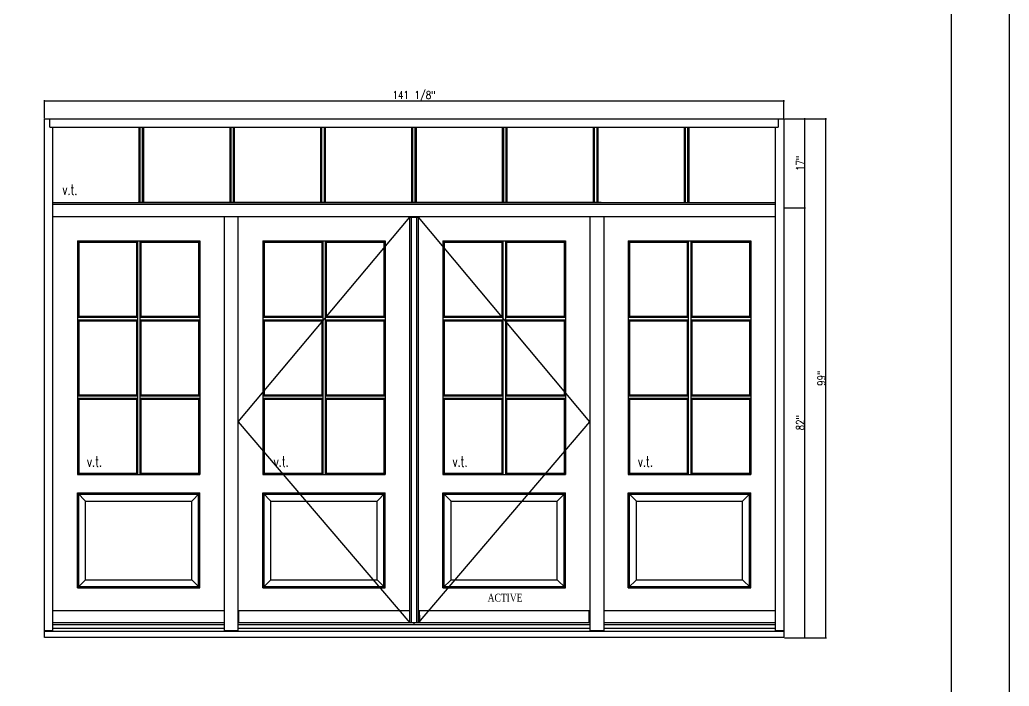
# Model space of a CAD drawing. Header units: inches. Extents: x 1985 to 11287, y 379 to 4336.
# Drawn here: x 9765.8 to 9954.6, y 3533.7 to 3660.9 of the extents above; entities that cross this region are included whole.
import ezdxf

# ---------------------------------------------------------------- set-up
doc = ezdxf.new("R2010")
doc.units = ezdxf.units.IN
doc.header["$MEASUREMENT"] = 0
doc.layers.get('0').update_dxf_attribs({"linetype": 'CONTINUOUS'})
doc.layers.get('Defpoints').update_dxf_attribs({"linetype": 'CONTINUOUS'})
for name, color, linetype in [('COTE1-1 99', 7, 'CONTINUOUS'), ('elevation 99', 7, 'CONTINUOUS'), ('opening side 99', 1, 'CONTINUOUS'), ('separation 99', 3, 'CONTINUOUS')]:
    doc.layers.add(name, color=color, linetype=linetype)
doc.styles.get("Standard").update_dxf_attribs({"font": 'txt.shx', "width": 0.8})
doc.styles.add('Times', font='times.ttf', dxfattribs={"width": 0.8})
doc.dimstyles.new('Elevation', dxfattribs={"dimscale": 2, "dimtxt": 0.75, "dimasz": 0.0625, "dimexe": 0.0625, "dimexo": 0.0625, "dimgap": 0.0625, "dimtad": 1, "dimdec": 5, "dimzin": 0, "dimdsep": 46, "dimlunit": 5, "dimtxsty": 'Standard', "dimblk1": 'OBLIQUE', "dimblk2": 'OBLIQUE', "dimsah": 1, "dimcen": 2, "dimdle": 0.0625, "dimclrd": 1, "dimclre": 1, "dimadec": 1, "dimazin": 0, "dimtfac": 0.375, "dimtdec": 5, "dimtmove": 0, "dimatfit": 3, "dimldrblk": 'OBLIQUE', "dimfxl": 1, "dimfrac": 2, "dimtolj": 1, "dimtzin": 0, "dimarcsym": 0})

# ---------------------------------------------------------------- blocks, each defined once
blk = doc.blocks.new('_OBLIQUE')
at = {"color": 0, "linetype": 'ByBlock'}
blk.add_line((-0.5, -0.5), (0.5, 0.5), dxfattribs=at)
blk = doc.blocks.new('*D120')
at = {"layer": 'COTE1-1 99', "color": 1, "lineweight": -2, "transparency": 16777216}
for p, q in [((9770.37, 3645.37), (9911.75, 3645.37)), ((9770.5, 3642.09), (9770.5, 3645.5)), ((9911.62, 3642.09), (9911.62, 3645.5))]:
    blk.add_line(p, q, dxfattribs=at)
at = {"layer": 'Defpoints', "color": 0, "transparency": 16777216}
for p in [(9911.62, 3645.37), (9770.5, 3641.96), (9911.62, 3641.96)]:
    blk.add_point(p, dxfattribs=at)
at = {"layer": 'COTE1-1 99', "color": 1, "lineweight": -2, "transparency": 16777216, "xscale": 0.125, "yscale": 0.125, "zscale": 0.125, "rotation": 180}
blk.add_blockref('_OBLIQUE', (9770.5, 3645.37), dxfattribs=at)
at = {"layer": 'COTE1-1 99', "color": 1, "lineweight": -2, "transparency": 16777216, "xscale": 0.125, "yscale": 0.125, "zscale": 0.125}
blk.add_blockref('_OBLIQUE', (9911.62, 3645.37), dxfattribs=at)
at = {"layer": 'COTE1-1 99', "color": 0, "transparency": 16777216, "insert": (9841.06, 3646.25), "char_height": 1.5, "attachment_point": 5}
blk.add_mtext('\\A1;141 1/8"', dxfattribs=at)
blk = doc.blocks.new('*D121')
at = {"layer": 'COTE1-1 99', "color": 1, "lineweight": -2, "transparency": 16777216}
for p, q in [((9911.75, 3641.96), (9915.75, 3641.96)), ((9915.62, 3624.84), (9915.62, 3642.09)), ((9911.75, 3624.96), (9915.75, 3624.96))]:
    blk.add_line(p, q, dxfattribs=at)
at = {"layer": 'Defpoints', "color": 0, "transparency": 16777216}
for p in [(9911.62, 3641.96), (9915.62, 3641.96), (9911.62, 3624.96)]:
    blk.add_point(p, dxfattribs=at)
at = {"layer": 'COTE1-1 99', "color": 1, "lineweight": -2, "transparency": 16777216, "xscale": 0.125, "yscale": 0.125, "zscale": 0.125}
for p, rotation in [((9915.62, 3641.96), 90), ((9915.62, 3624.96), 270)]:
    blk.add_blockref('_OBLIQUE', p, dxfattribs=dict(at, rotation=rotation))
at = {"layer": 'COTE1-1 99', "color": 0, "transparency": 16777216, "insert": (9914.75, 3633.46), "char_height": 1.5, "attachment_point": 5, "rotation": 90}
blk.add_mtext('\\A1;17"', dxfattribs=at)
blk = doc.blocks.new('*D122')
at = {"layer": 'COTE1-1 99', "color": 1, "lineweight": -2, "transparency": 16777216}
for p, q in [((9911.75, 3624.96), (9915.75, 3624.96)), ((9915.62, 3542.84), (9915.62, 3625.09)), ((9911.75, 3542.96), (9915.75, 3542.96))]:
    blk.add_line(p, q, dxfattribs=at)
at = {"layer": 'Defpoints', "color": 0, "transparency": 16777216}
for p in [(9911.62, 3624.96), (9915.62, 3624.96), (9911.62, 3542.96)]:
    blk.add_point(p, dxfattribs=at)
at = {"layer": 'COTE1-1 99', "color": 1, "lineweight": -2, "transparency": 16777216, "xscale": 0.125, "yscale": 0.125, "zscale": 0.125}
for p, rotation in [((9915.62, 3624.96), 90), ((9915.62, 3542.96), 270)]:
    blk.add_blockref('_OBLIQUE', p, dxfattribs=dict(at, rotation=rotation))
at = {"layer": 'COTE1-1 99', "color": 0, "transparency": 16777216, "insert": (9914.75, 3583.96), "char_height": 1.5, "attachment_point": 5, "rotation": 90}
blk.add_mtext('\\A1;82"', dxfattribs=at)
blk = doc.blocks.new('*D119')
at = {"layer": 'COTE1-1 99', "color": 1, "lineweight": -2, "transparency": 16777216}
for p, q in [((9911.75, 3641.96), (9919.77, 3641.96)), ((9919.64, 3542.84), (9919.64, 3642.09)), ((9911.75, 3542.96), (9919.77, 3542.96))]:
    blk.add_line(p, q, dxfattribs=at)
at = {"layer": 'Defpoints', "color": 0, "transparency": 16777216}
for p in [(9911.62, 3641.96), (9919.64, 3641.96), (9911.62, 3542.96)]:
    blk.add_point(p, dxfattribs=at)
at = {"layer": 'COTE1-1 99', "color": 1, "lineweight": -2, "transparency": 16777216, "xscale": 0.125, "yscale": 0.125, "zscale": 0.125}
for p, rotation in [((9919.64, 3641.96), 90), ((9919.64, 3542.96), 270)]:
    blk.add_blockref('_OBLIQUE', p, dxfattribs=dict(at, rotation=rotation))
at = {"layer": 'COTE1-1 99', "color": 0, "transparency": 16777216, "insert": (9918.77, 3592.46), "char_height": 1.5, "attachment_point": 5, "rotation": 90}
blk.add_mtext('\\A1;99"', dxfattribs=at)

msp = doc.modelspace()

# ---------------------------------------------------------------- linework, layer by layer
at = {"layer": 'elevation 99'}
for p, q in [((9770.495703, 3542.963374), (9770.495703, 3641.963374)), ((9770.495703, 3641.963374), (9911.620703, 3641.963374)), ((9771.558203, 3640.338374), (9771.558203, 3641.963374)), ((9910.558203, 3641.963374), (9910.558203, 3640.338374)), ((9911.620703, 3641.963374), (9911.620703, 3542.963374)), ((9771.558203, 3640.338374), (9910.558203, 3640.338374)), ((9772.120703, 3625.588374), (9772.120703, 3640.338374)), ((9788.589453, 3625.963374), (9788.589453, 3640.338374)), ((9788.589453, 3640.338374), (9789.464453, 3640.338374)), ((9788.793653, 3625.963374), (9788.793653, 3640.338374)), ((9789.260253, 3625.963374), (9789.260253, 3640.338374)), ((9789.464453, 3625.963374), (9789.464453, 3640.338374)), ((9805.933203, 3625.963374), (9805.933203, 3640.338374)), ((9805.933203, 3640.338374), (9806.808203, 3640.338374)), ((9806.137403, 3625.963374), (9806.137403, 3640.338374)), ((9806.604003, 3625.963374), (9806.604003, 3640.338374)), ((9806.808203, 3625.963374), (9806.808203, 3640.338374)), ((9823.276953, 3625.963374), (9823.276953, 3640.338374)), ((9823.276953, 3640.338374), (9824.151953, 3640.338374)), ((9823.481153, 3625.963374), (9823.481153, 3640.338374)), ((9823.947753, 3625.963374), (9823.947753, 3640.338374)), ((9824.151953, 3625.963374), (9824.151953, 3640.338374)), ((9840.620703, 3625.963374), (9840.620703, 3640.338374)), ((9840.620703, 3640.338374), (9841.495703, 3640.338374)), ((9840.824903, 3625.963374), (9840.824903, 3640.338374)), ((9841.291503, 3625.963374), (9841.291503, 3640.338374)), ((9841.495703, 3625.963374), (9841.495703, 3640.338374)), ((9857.964453, 3625.963374), (9857.964453, 3640.338374)), ((9857.964453, 3640.338374), (9858.839453, 3640.338374)), ((9858.168653, 3625.963374), (9858.168653, 3640.338374)), ((9858.635253, 3625.963374), (9858.635253, 3640.338374)), ((9858.839453, 3625.963374), (9858.839453, 3640.338374)), ((9875.058203, 3640.338374), (9876.183203, 3640.338374)), ((9875.308203, 3625.963374), (9875.308203, 3640.338374)), ((9875.512403, 3625.963374), (9875.512403, 3640.338374)), ((9875.979003, 3625.963374), (9875.979003, 3640.338374)), ((9876.183203, 3625.963374), (9876.183203, 3640.338374)), ((9892.651953, 3625.963374), (9892.651953, 3640.338374)), ((9892.651953, 3640.338374), (9893.526953, 3640.338374)), ((9892.856153, 3625.963374), (9892.856153, 3640.338374)), ((9893.322753, 3625.963374), (9893.322753, 3640.338374)), ((9893.526953, 3625.963374), (9893.526953, 3640.338374)), ((9909.995703, 3640.338374), (9909.995703, 3625.588374)), ((9770.495703, 3542.963374), (9770.495703, 3625.963374)), ((9772.120703, 3625.963374), (9909.995703, 3625.963374)), ((9772.120703, 3625.588374), (9772.120703, 3625.963374)), ((9909.995703, 3625.588374), (9772.120703, 3625.588374)), ((9772.120703, 3623.338374), (9772.120703, 3625.588374)), ((9856.245703, 3625.963374), (9788.370703, 3625.963374)), ((9805.370703, 3625.963374), (9876.745703, 3625.963374)), ((9805.370703, 3625.963374), (9876.745703, 3625.963374)), ((9805.370703, 3625.963374), (9876.745703, 3625.963374)), ((9842.058203, 3625.963374), (9805.370703, 3625.963374)), ((9876.745703, 3625.963374), (9805.370703, 3625.963374)), ((9876.745703, 3625.963374), (9805.370703, 3625.963374)), ((9876.745703, 3625.963374), (9805.370703, 3625.963374)), ((9825.620703, 3625.963374), (9893.745703, 3625.963374)), ((9840.058203, 3625.963374), (9876.745703, 3625.963374)), ((9909.995703, 3625.963374), (9909.995703, 3625.588374)), ((9909.995703, 3625.588374), (9909.995703, 3623.338374)), ((9911.620703, 3624.963374), (9911.620703, 3542.963374)), ((9772.120703, 3544.2915), (9772.120703, 3623.338374)), ((9772.120703, 3623.338374), (9804.870703, 3623.338374)), ((9772.120703, 3544.2915), (9772.120703, 3623.338374)), ((9772.120703, 3623.338374), (9804.870703, 3623.338374)), ((9772.120703, 3623.338374), (9804.870703, 3623.338374)), ((9804.870703, 3544.2915), (9804.870703, 3623.338374)), ((9804.870703, 3623.338374), (9807.495703, 3623.338374)), ((9807.495703, 3623.338374), (9841.933203, 3623.338374)), ((9807.495703, 3544.2915), (9807.495703, 3623.338374)), ((9807.495703, 3623.338374), (9841.933203, 3623.338374)), ((9807.495703, 3623.338374), (9841.933203, 3623.338374)), ((9839.558203, 3623.338374), (9874.620703, 3623.338374)), ((9839.558203, 3623.338374), (9874.620703, 3623.338374)), ((9839.558203, 3623.338374), (9874.620703, 3623.338374)), ((9840.245704, 3545.775869), (9840.245704, 3623.213374)), ((9840.245704, 3623.213374), (9841.870702, 3623.213374)), ((9840.245704, 3623.213374), (9841.870702, 3623.213374)), ((9840.558204, 3545.775869), (9840.558204, 3623.213374)), ((9840.808203, 3623.213374), (9840.808203, 3623.338374)), ((9840.808203, 3623.213374), (9840.808203, 3623.338374)), ((9841.308203, 3623.213374), (9841.308203, 3623.338374)), ((9841.308203, 3623.213374), (9841.308203, 3623.338374)), ((9841.401903, 3623.213374), (9841.401903, 3623.338374)), ((9841.401903, 3623.213374), (9841.401903, 3623.338374)), ((9841.518063, 3623.213374), (9841.518063, 3623.338374)), ((9841.518063, 3623.213374), (9841.518063, 3623.338374)), ((9841.558202, 3545.775869), (9841.558202, 3623.213374)), ((9841.870702, 3545.775869), (9841.870702, 3623.213374)), ((9874.620703, 3623.338374), (9874.620703, 3544.2915)), ((9874.620703, 3623.338374), (9877.245703, 3623.338374)), ((9877.245703, 3623.338374), (9909.995703, 3623.338374)), ((9877.245703, 3623.338374), (9909.995703, 3623.338374)), ((9877.245703, 3623.338374), (9877.245703, 3544.2915)), ((9877.245703, 3623.338374), (9909.995703, 3623.338374)), ((9909.995703, 3623.338374), (9909.995703, 3544.2915)), ((9909.995703, 3623.338374), (9909.995703, 3544.2915)), ((9776.817116, 3618.668697), (9776.817116, 3574.101703)), ((9776.817116, 3618.668697), (9800.174289, 3618.668697)), ((9777.058188, 3618.400826), (9776.817116, 3618.668697)), ((9777.058188, 3618.400826), (9777.058188, 3604.297326)), ((9777.058188, 3618.400826), (9788.058203, 3618.400826)), ((9788.058203, 3618.400826), (9788.262403, 3618.668697)), ((9788.058203, 3618.400826), (9788.058203, 3604.297326)), ((9788.262403, 3618.668697), (9788.262403, 3574.101703)), ((9788.729003, 3618.668697), (9788.729003, 3574.101703)), ((9788.729003, 3618.668697), (9788.933203, 3618.400826)), ((9788.933203, 3618.400826), (9788.933203, 3604.297326)), ((9788.933203, 3618.400826), (9799.933218, 3618.400826)), ((9799.933218, 3618.400826), (9800.174289, 3618.668697)), ((9799.933218, 3618.400826), (9799.933218, 3604.297326)), ((9800.174289, 3618.668697), (9800.174289, 3574.101703)), ((9812.192116, 3618.668697), (9812.192116, 3574.101703)), ((9812.192116, 3618.668697), (9835.549289, 3618.668697)), ((9812.433188, 3618.400826), (9812.192116, 3618.668697)), ((9812.433188, 3618.400826), (9812.433188, 3604.297326)), ((9812.433188, 3618.400826), (9823.433203, 3618.400826)), ((9823.433203, 3618.400826), (9823.637403, 3618.668697)), ((9823.433203, 3618.400826), (9823.433203, 3604.297326)), ((9823.637403, 3618.668697), (9823.637403, 3574.101703)), ((9824.104003, 3618.668697), (9824.104003, 3574.101703)), ((9824.104003, 3618.668697), (9824.308203, 3618.400826)), ((9824.308203, 3618.400826), (9824.308203, 3604.297326)), ((9824.308203, 3618.400826), (9835.308218, 3618.400826)), ((9835.308218, 3618.400826), (9835.549289, 3618.668697)), ((9835.308218, 3618.400826), (9835.308218, 3604.297326)), ((9835.549289, 3618.668697), (9835.549289, 3574.101703)), ((9846.808188, 3618.400826), (9846.567116, 3618.668697)), ((9846.567116, 3618.668697), (9869.924289, 3618.668697)), ((9846.567116, 3618.668697), (9846.567116, 3574.101703)), ((9846.808188, 3618.400826), (9857.808203, 3618.400826)), ((9846.808188, 3618.400826), (9846.808188, 3604.297326)), ((9857.808203, 3618.400826), (9858.012403, 3618.668697)), ((9857.808203, 3618.400826), (9857.808203, 3604.297326)), ((9858.012403, 3618.668697), (9858.012403, 3574.101703)), ((9858.479003, 3618.668697), (9858.683203, 3618.400826)), ((9858.479003, 3618.668697), (9858.479003, 3574.101703)), ((9858.683203, 3618.400826), (9869.683218, 3618.400826)), ((9858.683203, 3618.400826), (9858.683203, 3604.297326)), ((9869.683218, 3618.400826), (9869.924289, 3618.668697)), ((9869.683218, 3618.400826), (9869.683218, 3604.297326)), ((9869.924289, 3618.668697), (9869.924289, 3574.101703)), ((9881.942116, 3618.668697), (9881.942116, 3574.101703)), ((9881.942116, 3618.668697), (9905.299289, 3618.668697)), ((9882.183188, 3618.400826), (9881.942116, 3618.668697)), ((9882.183188, 3618.400826), (9882.183188, 3604.297326)), ((9882.183188, 3618.400826), (9893.183203, 3618.400826)), ((9893.183203, 3618.400826), (9893.387403, 3618.668697)), ((9893.183203, 3618.400826), (9893.183203, 3604.297326)), ((9893.387403, 3618.668697), (9893.387403, 3574.101703)), ((9893.854003, 3618.668697), (9893.854003, 3574.101703)), ((9893.854003, 3618.668697), (9894.058203, 3618.400826)), ((9894.058203, 3618.400826), (9894.058203, 3604.297326)), ((9894.058203, 3618.400826), (9905.058218, 3618.400826)), ((9905.058218, 3618.400826), (9905.299289, 3618.668697)), ((9905.058218, 3618.400826), (9905.058218, 3604.297326)), ((9905.299289, 3618.668697), (9905.299289, 3574.101703)), ((9777.058188, 3604.297326), (9776.817116, 3604.093126)), ((9776.817116, 3604.093126), (9788.262403, 3604.093126)), ((9776.817116, 3603.626526), (9788.262403, 3603.626526)), ((9777.058188, 3603.422326), (9776.817116, 3603.626526)), ((9777.058188, 3604.297326), (9788.058203, 3604.297326)), ((9777.058188, 3603.422326), (9788.058203, 3603.422326)), ((9777.058188, 3603.422326), (9777.058188, 3589.318826)), ((9788.058203, 3604.297326), (9788.262403, 3604.093126)), ((9788.058203, 3603.422326), (9788.262403, 3603.626526)), ((9788.058203, 3603.422326), (9788.058203, 3589.318826)), ((9788.933203, 3604.297326), (9788.729003, 3604.093126)), ((9788.729003, 3604.093126), (9800.174289, 3604.093126)), ((9788.933203, 3603.422326), (9788.729003, 3603.626526)), ((9788.729003, 3603.626526), (9800.174289, 3603.626526)), ((9788.933203, 3604.297326), (9799.933218, 3604.297326)), ((9788.933203, 3603.422326), (9799.933218, 3603.422326)), ((9788.933203, 3603.422326), (9788.933203, 3589.318826)), ((9799.933218, 3604.297326), (9800.174289, 3604.093126)), ((9799.933218, 3603.422326), (9800.174289, 3603.626526)), ((9799.933218, 3603.422326), (9799.933218, 3589.318826)), ((9812.433188, 3604.297326), (9812.192116, 3604.093126)), ((9812.192116, 3604.093126), (9823.637403, 3604.093126)), ((9812.192116, 3603.626526), (9823.637403, 3603.626526)), ((9812.433188, 3603.422326), (9812.192116, 3603.626526)), ((9812.433188, 3604.297326), (9823.433203, 3604.297326)), ((9812.433188, 3603.422326), (9823.433203, 3603.422326)), ((9812.433188, 3603.422326), (9812.433188, 3589.318826)), ((9823.433203, 3604.297326), (9823.637403, 3604.093126)), ((9823.433203, 3603.422326), (9823.637403, 3603.626526)), ((9823.433203, 3603.422326), (9823.433203, 3589.318826)), ((9824.308203, 3604.297326), (9824.104003, 3604.093126)), ((9824.104003, 3604.093126), (9835.549289, 3604.093126)), ((9824.308203, 3603.422326), (9824.104003, 3603.626526)), ((9824.104003, 3603.626526), (9835.549289, 3603.626526)), ((9824.308203, 3604.297326), (9835.308218, 3604.297326)), ((9824.308203, 3603.422326), (9835.308218, 3603.422326)), ((9824.308203, 3603.422326), (9824.308203, 3589.318826)), ((9835.308218, 3604.297326), (9835.549289, 3604.093126)), ((9835.308218, 3603.422326), (9835.549289, 3603.626526)), ((9835.308218, 3603.422326), (9835.308218, 3589.318826)), ((9846.808188, 3604.297326), (9846.567116, 3604.093126)), ((9846.567116, 3604.093126), (9858.012403, 3604.093126)), ((9846.808188, 3603.422326), (9846.567116, 3603.626526)), ((9846.567116, 3603.626526), (9858.012403, 3603.626526)), ((9846.808188, 3604.297326), (9857.808203, 3604.297326)), ((9846.808188, 3603.422326), (9846.808188, 3589.318826)), ((9846.808188, 3603.422326), (9857.808203, 3603.422326)), ((9857.808203, 3604.297326), (9858.012403, 3604.093126)), ((9857.808203, 3603.422326), (9858.012403, 3603.626526)), ((9857.808203, 3603.422326), (9857.808203, 3589.318826)), ((9858.683203, 3604.297326), (9858.479003, 3604.093126)), ((9858.479003, 3604.093126), (9869.924289, 3604.093126)), ((9858.479003, 3603.626526), (9869.924289, 3603.626526)), ((9858.683203, 3603.422326), (9858.479003, 3603.626526)), ((9858.683203, 3604.297326), (9869.683218, 3604.297326)), ((9858.683203, 3603.422326), (9858.683203, 3589.318826)), ((9858.683203, 3603.422326), (9869.683218, 3603.422326)), ((9869.683218, 3604.297326), (9869.924289, 3604.093126)), ((9869.683218, 3603.422326), (9869.924289, 3603.626526)), ((9869.683218, 3603.422326), (9869.683218, 3589.318826)), ((9882.183188, 3604.297326), (9881.942116, 3604.093126)), ((9881.942116, 3604.093126), (9893.387403, 3604.093126)), ((9881.942116, 3603.626526), (9893.387403, 3603.626526)), ((9882.183188, 3603.422326), (9881.942116, 3603.626526)), ((9882.183188, 3604.297326), (9893.183203, 3604.297326)), ((9882.183188, 3603.422326), (9893.183203, 3603.422326)), ((9882.183188, 3603.422326), (9882.183188, 3589.318826)), ((9893.183203, 3604.297326), (9893.387403, 3604.093126)), ((9893.183203, 3603.422326), (9893.387403, 3603.626526)), ((9893.183203, 3603.422326), (9893.183203, 3589.318826)), ((9894.058203, 3604.297326), (9893.854003, 3604.093126)), ((9893.854003, 3604.093126), (9905.299289, 3604.093126)), ((9894.058203, 3603.422326), (9893.854003, 3603.626526)), ((9893.854003, 3603.626526), (9905.299289, 3603.626526)), ((9894.058203, 3604.297326), (9905.058218, 3604.297326)), ((9894.058203, 3603.422326), (9905.058218, 3603.422326)), ((9894.058203, 3603.422326), (9894.058203, 3589.318826)), ((9905.058218, 3604.297326), (9905.299289, 3604.093126)), ((9905.058218, 3603.422326), (9905.299289, 3603.626526)), ((9905.058218, 3603.422326), (9905.058218, 3589.318826)), ((9777.058188, 3589.318826), (9776.817116, 3589.114626)), ((9776.817116, 3589.114626), (9788.262403, 3589.114626)), ((9776.817116, 3588.652474), (9788.262403, 3588.652474)), ((9777.058188, 3589.318826), (9788.058203, 3589.318826)), ((9777.058188, 3588.448274), (9788.058203, 3588.448274)), ((9777.058188, 3588.448274), (9777.058188, 3574.342774)), ((9788.058203, 3588.448274), (9788.058203, 3574.342774)), ((9788.729003, 3589.114626), (9800.174289, 3589.114626)), ((9788.729003, 3588.652474), (9800.174289, 3588.652474)), ((9788.933203, 3589.318826), (9799.933218, 3589.318826)), ((9788.933203, 3588.448274), (9788.933203, 3574.342774)), ((9788.933203, 3588.448274), (9799.933218, 3588.448274)), ((9799.933218, 3589.318826), (9800.174289, 3589.114626)), ((9799.933218, 3588.448274), (9800.174289, 3588.652474)), ((9799.933218, 3588.448274), (9799.933218, 3574.342774)), ((9812.433188, 3589.318826), (9812.192116, 3589.114626)), ((9812.192116, 3589.114626), (9823.637403, 3589.114626)), ((9812.192116, 3588.652474), (9823.637403, 3588.652474)), ((9812.433188, 3589.318826), (9823.433203, 3589.318826)), ((9812.433188, 3588.448274), (9823.433203, 3588.448274)), ((9812.433188, 3588.448274), (9812.433188, 3574.342774)), ((9823.433203, 3588.448274), (9823.433203, 3574.342774)), ((9824.104003, 3589.114626), (9835.549289, 3589.114626)), ((9824.104003, 3588.652474), (9835.549289, 3588.652474)), ((9824.308203, 3589.318826), (9835.308218, 3589.318826)), ((9824.308203, 3588.448274), (9824.308203, 3574.342774)), ((9824.308203, 3588.448274), (9835.308218, 3588.448274)), ((9835.308218, 3589.318826), (9835.549289, 3589.114626)), ((9835.308218, 3588.448274), (9835.549289, 3588.652474)), ((9835.308218, 3588.448274), (9835.308218, 3574.342774)), ((9846.808188, 3589.318826), (9846.567116, 3589.114626)), ((9846.567116, 3589.114626), (9858.012403, 3589.114626)), ((9846.567116, 3588.652474), (9858.012403, 3588.652474)), ((9846.808188, 3589.318826), (9857.808203, 3589.318826)), ((9846.808188, 3588.448274), (9846.808188, 3574.342774)), ((9846.808188, 3588.448274), (9857.808203, 3588.448274)), ((9857.808203, 3588.448274), (9857.808203, 3574.342774)), ((9858.479003, 3589.114626), (9869.924289, 3589.114626)), ((9858.479003, 3588.652474), (9869.924289, 3588.652474)), ((9858.683203, 3589.318826), (9869.683218, 3589.318826)), ((9858.683203, 3588.448274), (9869.683218, 3588.448274)), ((9858.683203, 3588.448274), (9858.683203, 3574.342774)), ((9869.683218, 3589.318826), (9869.924289, 3589.114626)), ((9869.683218, 3588.448274), (9869.924289, 3588.652474)), ((9869.683218, 3588.448274), (9869.683218, 3574.342774)), ((9882.183188, 3589.318826), (9881.942116, 3589.114626)), ((9881.942116, 3589.114626), (9893.387403, 3589.114626)), ((9881.942116, 3588.652474), (9893.387403, 3588.652474)), ((9882.183188, 3589.318826), (9893.183203, 3589.318826)), ((9882.183188, 3588.448274), (9893.183203, 3588.448274)), ((9882.183188, 3588.448274), (9882.183188, 3574.342774)), ((9893.183203, 3588.448274), (9893.183203, 3574.342774)), ((9893.854003, 3589.114626), (9905.299289, 3589.114626)), ((9893.854003, 3588.652474), (9905.299289, 3588.652474)), ((9894.058203, 3589.318826), (9905.058218, 3589.318826)), ((9894.058203, 3588.448274), (9894.058203, 3574.342774)), ((9894.058203, 3588.448274), (9905.058218, 3588.448274)), ((9905.058218, 3589.318826), (9905.299289, 3589.114626)), ((9905.058218, 3588.448274), (9905.299289, 3588.652474)), ((9905.058218, 3588.448274), (9905.058218, 3574.342774)), ((9776.817116, 3574.101703), (9777.058188, 3574.342774)), ((9776.817116, 3574.101703), (9800.174289, 3574.101703)), ((9777.058188, 3574.342774), (9788.058203, 3574.342774)), ((9788.058203, 3574.342774), (9788.262403, 3574.101703)), ((9788.933203, 3574.342774), (9788.729003, 3574.101703)), ((9788.933203, 3574.342774), (9799.933218, 3574.342774)), ((9800.174289, 3574.101703), (9799.933218, 3574.342774)), ((9812.192116, 3574.101703), (9812.433188, 3574.342774)), ((9812.192116, 3574.101703), (9835.549289, 3574.101703)), ((9812.433188, 3574.342774), (9823.433203, 3574.342774)), ((9823.433203, 3574.342774), (9823.637403, 3574.101703)), ((9824.308203, 3574.342774), (9824.104003, 3574.101703)), ((9824.308203, 3574.342774), (9835.308218, 3574.342774)), ((9835.549289, 3574.101703), (9835.308218, 3574.342774)), ((9846.567116, 3574.101703), (9846.808188, 3574.342774)), ((9846.567116, 3574.101703), (9869.924289, 3574.101703)), ((9846.808188, 3574.342774), (9857.808203, 3574.342774)), ((9857.808203, 3574.342774), (9858.012403, 3574.101703)), ((9858.683203, 3574.342774), (9858.479003, 3574.101703)), ((9858.683203, 3574.342774), (9869.683218, 3574.342774)), ((9869.924289, 3574.101703), (9869.683218, 3574.342774)), ((9881.942116, 3574.101703), (9882.183188, 3574.342774)), ((9881.942116, 3574.101703), (9905.299289, 3574.101703)), ((9882.183188, 3574.342774), (9893.183203, 3574.342774)), ((9893.183203, 3574.342774), (9893.387403, 3574.101703)), ((9894.058203, 3574.342774), (9893.854003, 3574.101703)), ((9894.058203, 3574.342774), (9905.058218, 3574.342774)), ((9905.299289, 3574.101703), (9905.058218, 3574.342774)), ((9778.370629, 3569.030224), (9776.817057, 3570.583846)), ((9776.817057, 3552.472264), (9776.817057, 3570.583846)), ((9776.817057, 3570.583846), (9800.174333, 3570.583846)), ((9777.058129, 3552.713335), (9777.058129, 3570.342724)), ((9777.058129, 3570.342724), (9799.933262, 3570.342724)), ((9778.370629, 3554.025835), (9778.370629, 3569.030224)), ((9778.370629, 3569.030224), (9798.620762, 3569.030224)), ((9800.174333, 3570.583846), (9798.620762, 3569.030224)), ((9798.620762, 3554.025835), (9798.620762, 3569.030224)), ((9799.933262, 3552.713335), (9799.933262, 3570.342724)), ((9800.174333, 3552.472264), (9800.174333, 3570.583846)), ((9813.745629, 3569.030224), (9812.192057, 3570.583846)), ((9812.192057, 3552.472264), (9812.192057, 3570.583846)), ((9812.192057, 3570.583846), (9835.549333, 3570.583846)), ((9812.433129, 3552.713335), (9812.433129, 3570.342724)), ((9812.433129, 3570.342724), (9835.308262, 3570.342724)), ((9813.745629, 3554.025835), (9813.745629, 3569.030224)), ((9813.745629, 3569.030224), (9833.995762, 3569.030224)), ((9835.549333, 3570.583846), (9833.995762, 3569.030224)), ((9833.995762, 3554.025835), (9833.995762, 3569.030224)), ((9835.308262, 3552.713335), (9835.308262, 3570.342724)), ((9835.549333, 3552.472264), (9835.549333, 3570.583846)), ((9848.120629, 3569.030224), (9846.567057, 3570.583846)), ((9846.567057, 3552.472264), (9846.567057, 3570.583846)), ((9846.567057, 3570.583846), (9869.924333, 3570.583846)), ((9846.808129, 3552.713335), (9846.808129, 3570.342724)), ((9846.808129, 3570.342724), (9869.683262, 3570.342724)), ((9848.120629, 3554.025835), (9848.120629, 3569.030224)), ((9848.120629, 3569.030224), (9868.370762, 3569.030224)), ((9869.924333, 3570.583846), (9868.370762, 3569.030224)), ((9868.370762, 3554.025835), (9868.370762, 3569.030224)), ((9869.683262, 3552.713335), (9869.683262, 3570.342724)), ((9869.924333, 3552.472264), (9869.924333, 3570.583846)), ((9883.495629, 3569.030224), (9881.942057, 3570.583846)), ((9881.942057, 3552.472264), (9881.942057, 3570.583846)), ((9881.942057, 3570.583846), (9905.299333, 3570.583846)), ((9882.183129, 3552.713335), (9882.183129, 3570.342724)), ((9882.183129, 3570.342724), (9905.058262, 3570.342724)), ((9883.495629, 3554.025835), (9883.495629, 3569.030224)), ((9883.495629, 3569.030224), (9903.745762, 3569.030224)), ((9905.299333, 3570.583846), (9903.745762, 3569.030224)), ((9903.745762, 3554.025835), (9903.745762, 3569.030224)), ((9905.058262, 3552.713335), (9905.058262, 3570.342724)), ((9905.299333, 3552.472264), (9905.299333, 3570.583846)), ((9776.817057, 3552.472264), (9778.370629, 3554.025835)), ((9778.370629, 3554.025835), (9798.620762, 3554.025835)), ((9800.174333, 3552.472264), (9798.620762, 3554.025835)), ((9812.192057, 3552.472264), (9813.745629, 3554.025835)), ((9813.745629, 3554.025835), (9833.995762, 3554.025835)), ((9835.549333, 3552.472264), (9833.995762, 3554.025835)), ((9846.567057, 3552.472264), (9848.120629, 3554.025835)), ((9848.120629, 3554.025835), (9868.370762, 3554.025835)), ((9869.924333, 3552.472264), (9868.370762, 3554.025835)), ((9881.942057, 3552.472264), (9883.495629, 3554.025835)), ((9883.495629, 3554.025835), (9903.745762, 3554.025835)), ((9905.299333, 3552.472264), (9903.745762, 3554.025835)), ((9776.817057, 3552.472264), (9800.174333, 3552.472264)), ((9777.058129, 3552.713335), (9799.933262, 3552.713335)), ((9812.192057, 3552.472264), (9835.549333, 3552.472264)), ((9812.433129, 3552.713335), (9835.308262, 3552.713335)), ((9846.567057, 3552.472264), (9869.924333, 3552.472264)), ((9846.808129, 3552.713335), (9869.683262, 3552.713335)), ((9881.942057, 3552.472264), (9905.299333, 3552.472264)), ((9882.183129, 3552.713335), (9905.058262, 3552.713335)), ((9772.120703, 3548.150869), (9804.870703, 3548.150869)), ((9772.245703, 3548.150869), (9804.745703, 3548.150869)), ((9807.620703, 3548.150869), (9840.245704, 3548.150869)), ((9807.620703, 3545.775869), (9807.620703, 3548.150869)), ((9807.620703, 3548.150869), (9840.245704, 3548.150869)), ((9807.620703, 3545.775869), (9807.620703, 3548.150869)), ((9839.741601, 3548.150869), (9840.245704, 3548.150869)), ((9839.741601, 3548.150869), (9840.245704, 3548.150869)), ((9842.018063, 3548.150869), (9874.495703, 3548.150869)), ((9842.018063, 3545.775869), (9842.018063, 3548.150869)), ((9842.018063, 3548.150869), (9874.495703, 3548.150869)), ((9842.018063, 3545.775869), (9842.018063, 3548.150869)), ((9874.495703, 3545.775869), (9874.495703, 3548.150869)), ((9874.495703, 3545.775869), (9874.495703, 3548.150869)), ((9877.245703, 3548.150869), (9909.995703, 3548.150869)), ((9877.370703, 3548.150869), (9909.870703, 3548.150869)), ((9772.120703, 3544.2915), (9770.495703, 3544.2915)), ((9772.120703, 3544.2915), (9770.495703, 3544.2915)), ((9804.870703, 3545.775869), (9772.120703, 3545.775869)), ((9804.870703, 3545.775869), (9772.120703, 3545.775869)), ((9804.870703, 3545.38425), (9772.120703, 3545.38425)), ((9804.870703, 3545.38425), (9772.120703, 3545.38425)), ((9804.870703, 3544.713369), (9772.120703, 3544.713369)), ((9807.495703, 3544.2915), (9804.870703, 3544.2915)), ((9807.495703, 3544.2915), (9804.870703, 3544.2915)), ((9807.495703, 3544.2915), (9804.870703, 3544.2915)), ((9807.495703, 3544.2915), (9804.870703, 3544.2915)), ((9874.620703, 3545.775869), (9807.495703, 3545.775869)), ((9874.620703, 3545.775869), (9807.495703, 3545.775869)), ((9874.620703, 3545.38425), (9807.495703, 3545.38425)), ((9874.620703, 3545.38425), (9807.495703, 3545.38425)), ((9874.620703, 3544.713369), (9807.495703, 3544.713369)), ((9841.058203, 3545.38425), (9841.058203, 3545.775869)), ((9841.058203, 3545.38425), (9841.058203, 3545.775869)), ((9842.095395, 3545.900869), (9842.084767, 3545.775869)), ((9842.095395, 3545.900869), (9842.084767, 3545.775869)), ((9842.10482, 3545.775869), (9842.095395, 3545.900869)), ((9842.10482, 3545.775869), (9842.095395, 3545.900869)), ((9842.143063, 3545.963369), (9842.143063, 3545.775869)), ((9842.143063, 3545.963369), (9842.143063, 3545.775869)), ((9877.245703, 3544.2915), (9874.620703, 3544.2915)), ((9877.245703, 3544.2915), (9874.620703, 3544.2915)), ((9877.245703, 3544.2915), (9874.620703, 3544.2915)), ((9877.245703, 3544.2915), (9874.620703, 3544.2915)), ((9909.995703, 3545.775869), (9877.245703, 3545.775869)), ((9909.995703, 3545.775869), (9877.245703, 3545.775869)), ((9909.995703, 3545.38425), (9877.245703, 3545.38425)), ((9909.995703, 3545.38425), (9877.245703, 3545.38425)), ((9909.995703, 3544.713369), (9877.245703, 3544.713369)), ((9911.620703, 3544.2915), (9909.995703, 3544.2915)), ((9911.620703, 3544.2915), (9909.995703, 3544.2915)), ((9807.495703, 3544.150874), (9770.495703, 3544.150874)), ((9807.495703, 3544.150874), (9770.495703, 3544.150874)), ((9807.495703, 3542.963374), (9770.495703, 3542.963374)), ((9807.495703, 3542.963374), (9770.495703, 3542.963374)), ((9807.495703, 3542.963374), (9772.120703, 3542.963374)), ((9807.495703, 3542.963374), (9772.120703, 3542.963374)), ((9807.495703, 3542.963374), (9778.620703, 3542.963374)), ((9807.495703, 3542.963374), (9778.620703, 3542.963374)), ((9877.245703, 3544.150874), (9804.870703, 3544.150874)), ((9877.245703, 3544.150874), (9804.870703, 3544.150874)), ((9877.245703, 3542.963374), (9804.870703, 3542.963374)), ((9877.245703, 3542.963374), (9804.870703, 3542.963374)), ((9877.245703, 3542.963374), (9846.245703, 3542.963374)), ((9877.245703, 3542.963374), (9846.245703, 3542.963374)), ((9911.620703, 3544.150874), (9874.620703, 3544.150874)), ((9911.620703, 3544.150874), (9874.620703, 3544.150874)), ((9911.620703, 3542.963374), (9874.620703, 3542.963374)), ((9911.620703, 3542.963374), (9874.620703, 3542.963374)), ((9911.620703, 3542.963374), (9877.245703, 3542.963374)), ((9911.620703, 3542.963374), (9877.245703, 3542.963374)), ((9911.620703, 3542.963374), (9883.745703, 3542.963374)), ((9911.620703, 3542.963374), (9883.745703, 3542.963374))]:
    msp.add_line(p, q, dxfattribs=at)
at = {"layer": 'elevation 99', "color": 7}
for p, q in [((9777.058188, 3588.448274), (9776.817116, 3588.652474)), ((9788.058203, 3589.318826), (9788.262403, 3589.114626)), ((9788.058203, 3588.448274), (9788.262403, 3588.652474)), ((9788.933203, 3589.318826), (9788.729003, 3589.114626)), ((9788.933203, 3588.448274), (9788.729003, 3588.652474)), ((9812.433188, 3588.448274), (9812.192116, 3588.652474)), ((9823.433203, 3589.318826), (9823.637403, 3589.114626)), ((9823.433203, 3588.448274), (9823.637403, 3588.652474)), ((9824.308203, 3589.318826), (9824.104003, 3589.114626)), ((9824.308203, 3588.448274), (9824.104003, 3588.652474)), ((9846.808188, 3588.448274), (9846.567116, 3588.652474)), ((9857.808203, 3589.318826), (9858.012403, 3589.114626)), ((9857.808203, 3588.448274), (9858.012403, 3588.652474)), ((9858.683203, 3589.318826), (9858.479003, 3589.114626)), ((9858.683203, 3588.448274), (9858.479003, 3588.652474)), ((9882.183188, 3588.448274), (9881.942116, 3588.652474)), ((9893.183203, 3589.318826), (9893.387403, 3589.114626)), ((9893.183203, 3588.448274), (9893.387403, 3588.652474)), ((9894.058203, 3589.318826), (9893.854003, 3589.114626)), ((9894.058203, 3588.448274), (9893.854003, 3588.652474))]:
    msp.add_line(p, q, dxfattribs=at)
at = {"layer": 'elevation 99'}
for centre, radius, start, end in [((9841.631516, 3548.009413), 0.411617, 358.50852396, 20.09998572), ((9841.631516, 3548.009413), 0.411617, 358.50852396, 20.09998572), ((9860.183526, 3547.88611), 18.140881, 179.64439829, 185.67036068), ((9860.183526, 3547.88611), 18.140881, 179.64439829, 185.67036068), ((9839.485531, 3545.791458), 2.663087, 3.70121646, 6.51673922), ((9839.485531, 3545.791458), 2.663087, 3.70121646, 6.51673922)]:
    msp.add_arc(centre, radius, start, end, dxfattribs=at)
at = {"layer": 'opening side 99', "color": 1}
for p, q in [((9807.495703, 3584.127437), (9840.245704, 3623.213374)), ((9874.620703, 3584.127437), (9841.870702, 3623.213374)), ((9807.495703, 3584.127437), (9840.245703, 3545.775869)), ((9841.870702, 3545.775869), (9874.620703, 3584.127437))]:
    msp.add_line(p, q, dxfattribs=at)
at = {"layer": 'separation 99'}
msp.add_line((9943.552213, 3764.575732), (9943.552213, 3276.128059), dxfattribs=at)
msp.add_lwpolyline([(9954.635727, 3266.28393), (7087.963638, 3266.28393), (7087.963638, 4336.37128), (9954.635727, 4336.37128)], close=True, dxfattribs=at)

# ---------------------------------------------------------------- texts
at = {"layer": 'elevation 99', "width": 0.7}
for p in [(9773.941709, 3627.449709), (9778.638122, 3575.588038), (9814.254194, 3575.588038), (9848.388122, 3575.588038), (9883.763122, 3575.588038)]:
    msp.add_text('v.t.', height=2, dxfattribs=at).set_placement(p)
at = {"layer": 'opening side 99', "color": 1, "insert": (9855.101942, 3551.34671), "char_height": 1.5, "width": 15.987, "attachment_point": 1, "style": 'Times'}
msp.add_mtext('ACTIVE', dxfattribs=at)

# ---------------------------------------------------------------- dimensions: what is measured, and where the dimension line sits
at = {"layer": 'COTE1-1 99'}
dim = msp.add_linear_dim(base=(9911.620703, 3645.371052), p1=(9770.495703, 3641.963374), p2=(9911.620703, 3641.963374), dimstyle='Elevation', override={"dimtxt": 0.75, "dimdec": 5, "dimlunit": 5, "dimpost": '"'}, dxfattribs=at)
dim.commit()
dim.dimension.update_dxf_attribs({"geometry": '*D120', "text_midpoint": (9841.058203, 3646.246052)})
for base, p1, p2, override, picture, middle in [((9915.624256, 3641.963374), (9911.620703, 3624.963374), (9911.620703, 3641.963374), {"dimtxt": 0.75, "dimdec": 5, "dimlunit": 5, "dimpost": '"'}, '*D121', (9914.749256, 3633.463374)), ((9919.644862, 3641.963374), (9911.620703, 3542.963374), (9911.620703, 3641.963374), {"dimpost": '"'}, '*D119', (9918.769862, 3592.463374)), ((9915.624256, 3624.963374), (9911.620703, 3542.963374), (9911.620703, 3624.963374), {"dimtxt": 0.75, "dimdec": 5, "dimlunit": 5, "dimpost": '"'}, '*D122', (9914.749256, 3583.963374))]:
    dim = msp.add_linear_dim(base=base, p1=p1, p2=p2, angle=90, dimstyle='Elevation', override=override, dxfattribs=at)
    dim.commit()
    dim.dimension.update_dxf_attribs({"geometry": picture, "text_midpoint": middle})

doc.saveas('drawing.dxf')
